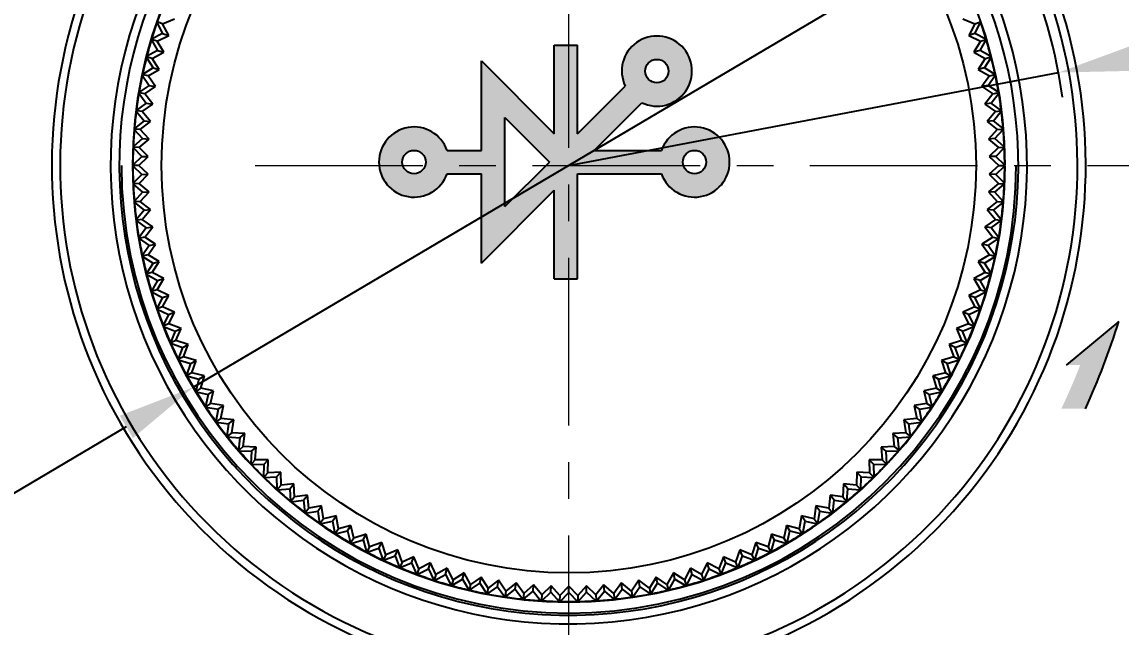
# Model space of a CAD drawing. Header units: millimetres. Extents: x 509 to 2449, y -194 to 649.
# Drawn here: x 2146.11 to 2181.37, y 147.92 to 167.33 of the extents above; entities that cross this region are included whole.
import ezdxf

# ---------------------------------------------------------------- set-up
doc = ezdxf.new("R2010")
doc.units = ezdxf.units.MM
doc.header["$PDMODE"] = 3
doc.header["$PDSIZE"] = 0.7
doc.linetypes.add('CENTER', pattern=[17.8, 10.75, -2.35, 2.35, -2.35])
doc.layers.get('0').update_dxf_attribs({"linetype": 'CONTINUOUS'})
doc.layers.get('Defpoints').update_dxf_attribs({"linetype": 'CONTINUOUS'})
doc.layers.add('3', color=112, linetype='CENTER', lineweight=15)
for name, color, linetype in [('COVER_TOP_55DXF_CONTINUOUS_LINE', 7, 'CONTINUOUS'), ('Dim', 1, 'CONTINUOUS'), ('KNOB_ROTARY_DXF_CONTINUOUS_LINE', 7, 'CONTINUOUS')]:
    doc.layers.add(name, color=color, linetype=linetype)
doc.styles.add('OMI-1', font='arial.ttf', dxfattribs={"oblique": 1, "height": 3})
doc.dimstyles.new('1', dxfattribs={"dimtxt": 5, "dimasz": 2.5, "dimexe": 0.8, "dimexo": 0.3, "dimgap": 0.5, "dimtad": 1, "dimtoh": 1, "dimdec": 1, "dimzin": 0, "dimdsep": 46, "dimtxsty": 'OMI-1', "dimcen": 0, "dimclrd": 256, "dimclre": 256, "dimclrt": 256, "dimadec": 0, "dimazin": 0, "dimtfac": 0.8, "dimtdec": 1, "dimtix": 1, "dimtmove": 0, "dimatfit": 3, "dimfxl": 1, "dimtolj": 1, "dimtzin": 0, "dimarcsym": 0})

# ---------------------------------------------------------------- blocks, each defined once
blk = doc.blocks.new('*D4051')
at = {"layer": 'Defpoints', "color": 0}
for p in [(2179.361, 165.706), (2163.65, 162.726)]:
    blk.add_point(p, dxfattribs=at)
at = {"layer": 'Dim', "lineweight": -2}
for p, q in [((2181.817, 166.172), (2184.273, 166.638)), ((2195.809, 166.638), (2184.273, 166.638)), ((2163.65, 162.726), (2179.361, 165.706))]:
    blk.add_line(p, q, dxfattribs=at)
blk.add_arc((2163.65, 162.726), 15.991, 7.8728, 45.8284, dxfattribs=at)
at = {"layer": 'Dim'}
blk.add_solid([(2181.739, 166.581), (2181.894, 165.763), (2179.361, 165.706)], dxfattribs=at)
at = {"layer": 'Dim', "insert": (2190.291, 168.67), "char_height": 3, "attachment_point": 5, "style": 'OMI-1'}
blk.add_mtext('\\A1;R16.0', dxfattribs=at)
blk = doc.blocks.new('*D4052')
at = {"layer": 'Defpoints', "color": 0}
for p in [(2175.692, 169.839), (2151.607, 155.614)]:
    blk.add_point(p, dxfattribs=at)
at = {"layer": 'Dim', "lineweight": -2}
for p, q in [((2177.845, 171.11), (2179.997, 172.382)), ((2175.692, 169.839), (2151.607, 155.614)), ((2149.454, 154.342), (2139.583, 148.512)), ((2124.053, 148.512), (2139.583, 148.512))]:
    blk.add_line(p, q, dxfattribs=at)
blk.add_arc((2163.65, 162.726), 13.986, 125.9748, 213.8448, dxfattribs=at)
at = {"layer": 'Dim'}
for points in [[(2177.633, 171.469), (2178.056, 170.751), (2175.692, 169.839)], [(2149.666, 153.984), (2149.243, 154.701), (2151.607, 155.614)]]:
    blk.add_solid(points, dxfattribs=at)
at = {"layer": 'Dim', "insert": (2129.689, 150.628), "char_height": 3, "attachment_point": 5, "style": 'OMI-1'}
blk.add_mtext('\\A1;∅28.0', dxfattribs=at)

msp = doc.modelspace()

# ---------------------------------------------------------------- hatches: boundary and pattern name
h = msp.add_hatch(color=0)
h.dxf.hatch_style = 1
h.paths.add_polyline_path([(2163.184, 159.085), (2163.934, 159.085), (2163.934, 162.46), (2166.623, 162.46, 5.828427), (2166.623, 163.21), (2164.464, 163.21), (2165.991, 164.737, 5.828427), (2165.461, 165.267), (2163.934, 163.741), (2163.934, 166.585), (2163.184, 166.585), (2163.184, 163.741), (2160.849, 166.076), (2160.849, 163.21), (2159.745, 163.21, 5.828427), (2159.745, 162.46), (2160.849, 162.46), (2160.849, 159.595), (2163.184, 161.93), (2163.184, 159.085)], is_closed=False)
h.paths.add_polyline_path([(2166.851, 165.752, 1), (2166.101, 165.752, 1), (2166.851, 165.752, 1)], is_closed=False, flags=16)
h.paths.add_polyline_path([(2168.059, 162.835, 1), (2167.309, 162.835, 1), (2168.059, 162.835, 1)], is_closed=False, flags=16)
h.paths.add_polyline_path([(2163.029, 162.835), (2161.599, 161.406), (2161.599, 164.265), (2163.029, 162.835)], is_closed=False, flags=16)
h.paths.add_polyline_path([(2159.059, 162.835, 1), (2158.309, 162.835, 1), (2159.059, 162.835, 1)], is_closed=False, flags=16)
h = msp.add_hatch(color=0)
h.dxf.hatch_style = 1
h.paths.add_polyline_path([(2180.226, 154.926, 0.031781), (2181.294, 157.726), (2179.608, 156.326), (2180.06, 156.326, -0.016662), (2179.454, 154.926), (2180.226, 154.926)], is_closed=False)

# ---------------------------------------------------------------- linework, layer by layer
at = {"color": 0}
for p, q in [((2163.184, 166.585, -16.65), (2163.934, 166.585, -16.65)), ((2163.184, 163.741, -16.65), (2163.184, 166.585, -16.65)), ((2163.934, 163.741, -16.65), (2163.934, 166.585, -16.65)), ((2160.849, 163.21, -16.65), (2160.849, 166.076, -16.65)), ((2160.849, 166.076, -16.65), (2163.184, 163.741, -16.65)), ((2163.934, 163.741, -16.65), (2165.461, 165.267, -16.65)), ((2164.464, 163.21, -16.65), (2165.991, 164.737, -16.65)), ((2161.599, 161.406, -16.65), (2161.599, 164.265, -16.65)), ((2161.599, 164.265, -16.65), (2163.029, 162.835, -16.65)), ((2159.745, 163.21, -16.65), (2160.849, 163.21, -16.65)), ((2164.464, 163.21, -16.65), (2166.623, 163.21, -16.65)), ((2161.599, 161.406, -16.65), (2163.029, 162.835, -16.65)), ((2159.745, 162.46, -16.65), (2160.849, 162.46, -16.65)), ((2160.849, 159.595, -16.65), (2160.849, 162.46, -16.65)), ((2163.934, 159.085, -16.65), (2163.934, 162.46, -16.65)), ((2163.934, 162.46, -16.65), (2166.623, 162.46, -16.65)), ((2160.849, 159.595, -16.65), (2163.184, 161.93, -16.65)), ((2163.184, 159.085, -16.65), (2163.184, 161.93, -16.65)), ((2163.184, 159.085, -16.65), (2163.934, 159.085, -16.65)), ((2181.294, 157.726), (2179.608, 156.326))]:
    msp.add_line(p, q, dxfattribs=at)
for centre in [(2166.476, 165.752, -16.65), (2158.684, 162.835, -16.65), (2167.684, 162.835, -16.65)]:
    msp.add_circle(centre, 0.375, dxfattribs=at)
for centre, radius, start, end in [((2166.476, 165.752, -16.65), 1.125, 244.4712, 205.5288), ((2158.684, 162.835, -16.65), 1.125, 19.4712, 340.5288), ((2167.684, 162.835, -16.65), 1.125, 199.4712, 160.5288), ((2158.757, 164.726), 23.6, 335.4647, 342.7459)]:
    msp.add_arc(centre, radius, start, end, dxfattribs=at)
at = {"layer": '3', "linetype": 'CENTER', "ltscale": 0.5}
for p, q in [((2163.65, 109.889), (2163.65, 187.078)), ((2153.588, 162.726), (2187.712, 162.726))]:
    msp.add_line(p, q, dxfattribs=at)
at = {"layer": 'COVER_TOP_55DXF_CONTINUOUS_LINE', "color": 7, "linetype": 'Continuous'}
for radius, start, end in [(14.701, 133.2286, 48.8073), (14.423, 133.2286, 48.8073), (16.586, 142.4785, 37.5215), (16.32, 142.4785, 37.5215), (14.355, 180, 0)]:
    msp.add_arc((2163.65, 162.726), radius, start, end, dxfattribs=at)
at = {"layer": 'KNOB_ROTARY_DXF_CONTINUOUS_LINE', "color": 7, "linetype": 'Continuous'}
for p, q in [((2150.437, 167.313), (2150.47, 167.316)), ((2150.437, 167.313), (2150.62, 166.96)), ((2150.47, 167.316), (2150.446, 167.338)), ((2150.62, 167.264), (2150.47, 167.316)), ((2150.62, 167.264), (2151.002, 167.43)), ((2150.816, 166.896), (2150.62, 167.264)), ((2176.297, 167.43), (2176.679, 167.264)), ((2176.679, 167.264), (2176.483, 166.896)), ((2176.679, 167.264), (2176.829, 167.316)), ((2176.679, 166.96), (2176.862, 167.313)), ((2176.853, 167.338), (2176.829, 167.316)), ((2176.829, 167.316), (2176.862, 167.313)), ((2150.62, 166.96), (2150.264, 166.781)), ((2150.441, 166.714), (2150.816, 166.896)), ((2150.62, 166.96), (2150.816, 166.896)), ((2176.679, 166.96), (2176.483, 166.896)), ((2176.483, 166.896), (2176.858, 166.714)), ((2177.035, 166.781), (2176.679, 166.96)), ((2150.257, 166.756), (2150.29, 166.76)), ((2150.257, 166.756), (2150.454, 166.41)), ((2150.29, 166.76), (2150.264, 166.781)), ((2150.441, 166.714), (2150.29, 166.76)), ((2150.653, 166.355), (2150.441, 166.714)), ((2176.858, 166.714), (2176.646, 166.355)), ((2176.845, 166.41), (2177.042, 166.756)), ((2176.858, 166.714), (2177.009, 166.76)), ((2177.035, 166.781), (2177.009, 166.76)), ((2177.009, 166.76), (2177.042, 166.756)), ((2150.1, 166.192), (2150.133, 166.197)), ((2150.1, 166.192), (2150.311, 165.855)), ((2150.454, 166.41), (2150.106, 166.217)), ((2150.133, 166.197), (2150.106, 166.217)), ((2150.286, 166.157), (2150.133, 166.197)), ((2150.286, 166.157), (2150.653, 166.355)), ((2150.512, 165.808), (2150.286, 166.157)), ((2150.454, 166.41), (2150.653, 166.355)), ((2176.845, 166.41), (2176.646, 166.355)), ((2176.646, 166.355), (2177.013, 166.157)), ((2177.013, 166.157), (2176.787, 165.808)), ((2177.193, 166.217), (2176.845, 166.41)), ((2176.988, 165.855), (2177.199, 166.192)), ((2177.013, 166.157), (2177.166, 166.197)), ((2177.193, 166.217), (2177.166, 166.197)), ((2177.166, 166.197), (2177.199, 166.192)), ((2150.311, 165.855), (2149.972, 165.647)), ((2150.154, 165.595), (2150.512, 165.808)), ((2150.311, 165.855), (2150.512, 165.808)), ((2176.988, 165.855), (2176.787, 165.808)), ((2176.787, 165.808), (2177.145, 165.595)), ((2177.327, 165.647), (2176.988, 165.855)), ((2149.966, 165.621), (2149.999, 165.628)), ((2149.966, 165.621), (2150.192, 165.293)), ((2149.999, 165.628), (2149.972, 165.647)), ((2150.154, 165.595), (2149.999, 165.628)), ((2150.395, 165.255), (2150.154, 165.595)), ((2177.145, 165.595), (2176.904, 165.255)), ((2177.107, 165.293), (2177.333, 165.621)), ((2177.145, 165.595), (2177.3, 165.628)), ((2177.327, 165.647), (2177.3, 165.628)), ((2177.3, 165.628), (2177.333, 165.621)), ((2149.857, 165.046), (2149.89, 165.054)), ((2149.857, 165.046), (2150.096, 164.728)), ((2150.192, 165.293), (2149.862, 165.072)), ((2149.89, 165.054), (2149.862, 165.072)), ((2150.045, 165.027), (2149.89, 165.054)), ((2150.045, 165.027), (2150.395, 165.255)), ((2150.301, 164.697), (2150.045, 165.027)), ((2150.192, 165.293), (2150.395, 165.255)), ((2177.107, 165.293), (2176.904, 165.255)), ((2176.904, 165.255), (2177.254, 165.027)), ((2177.254, 165.027), (2176.998, 164.697)), ((2177.437, 165.072), (2177.107, 165.293)), ((2177.203, 164.728), (2177.442, 165.046)), ((2177.254, 165.027), (2177.409, 165.054)), ((2177.437, 165.072), (2177.409, 165.054)), ((2177.409, 165.054), (2177.442, 165.046)), ((2150.096, 164.728), (2149.775, 164.492)), ((2149.961, 164.456), (2150.301, 164.697)), ((2150.096, 164.728), (2150.301, 164.697)), ((2177.203, 164.728), (2176.998, 164.697)), ((2176.998, 164.697), (2177.338, 164.456)), ((2177.524, 164.492), (2177.203, 164.728)), ((2149.772, 164.466), (2149.804, 164.475)), ((2149.772, 164.466), (2150.025, 164.158)), ((2149.804, 164.475), (2149.775, 164.492)), ((2149.961, 164.456), (2149.804, 164.475)), ((2150.23, 164.137), (2149.961, 164.456)), ((2177.338, 164.456), (2177.069, 164.137)), ((2177.274, 164.158), (2177.527, 164.466)), ((2177.338, 164.456), (2177.495, 164.475)), ((2177.524, 164.492), (2177.495, 164.475)), ((2177.495, 164.475), (2177.527, 164.466)), ((2150.025, 164.158), (2149.714, 163.91)), ((2149.901, 163.881), (2150.23, 164.137)), ((2150.025, 164.158), (2150.23, 164.137)), ((2177.274, 164.158), (2177.069, 164.137)), ((2177.069, 164.137), (2177.398, 163.881)), ((2177.585, 163.91), (2177.274, 164.158)), ((2149.711, 163.883), (2149.743, 163.894)), ((2149.711, 163.883), (2149.977, 163.586)), ((2149.743, 163.894), (2149.714, 163.91)), ((2149.901, 163.881), (2149.743, 163.894)), ((2150.182, 163.574), (2149.901, 163.881)), ((2177.398, 163.881), (2177.117, 163.574)), ((2177.322, 163.586), (2177.588, 163.883)), ((2177.398, 163.881), (2177.556, 163.894)), ((2177.585, 163.91), (2177.556, 163.894)), ((2177.556, 163.894), (2177.588, 163.883)), ((2149.675, 163.299), (2149.706, 163.311)), ((2149.675, 163.299), (2149.953, 163.013)), ((2149.977, 163.586), (2149.676, 163.325)), ((2149.706, 163.311), (2149.676, 163.325)), ((2149.864, 163.304), (2149.706, 163.311)), ((2149.864, 163.304), (2150.182, 163.574)), ((2150.159, 163.009), (2149.864, 163.304)), ((2149.977, 163.586), (2150.182, 163.574)), ((2177.322, 163.586), (2177.117, 163.574)), ((2177.117, 163.574), (2177.435, 163.304)), ((2177.435, 163.304), (2177.14, 163.009)), ((2177.623, 163.325), (2177.322, 163.586)), ((2177.347, 163.013), (2177.624, 163.299)), ((2177.435, 163.304), (2177.593, 163.311)), ((2177.623, 163.325), (2177.593, 163.311)), ((2177.593, 163.311), (2177.624, 163.299)), ((2149.953, 163.013), (2149.663, 162.739)), ((2149.852, 162.726), (2150.159, 163.009)), ((2149.953, 163.013), (2150.159, 163.009)), ((2177.347, 163.013), (2177.14, 163.009)), ((2177.14, 163.009), (2177.447, 162.726)), ((2177.636, 162.739), (2177.347, 163.013)), ((2149.852, 162.726), (2149.65, 162.726)), ((2149.663, 162.713), (2149.953, 162.439)), ((2150.159, 162.444), (2149.852, 162.726)), ((2177.447, 162.726), (2177.14, 162.444)), ((2177.347, 162.439), (2177.636, 162.713)), ((2177.447, 162.726), (2177.65, 162.726)), ((2149.953, 162.439), (2149.675, 162.154)), ((2149.864, 162.148), (2150.159, 162.444)), ((2149.953, 162.439), (2150.159, 162.444)), ((2177.347, 162.439), (2177.14, 162.444)), ((2177.14, 162.444), (2177.435, 162.148)), ((2177.624, 162.154), (2177.347, 162.439)), ((2149.706, 162.142), (2149.675, 162.154)), ((2149.676, 162.127), (2149.706, 162.142)), ((2149.676, 162.127), (2149.977, 161.866)), ((2149.864, 162.148), (2149.706, 162.142)), ((2149.977, 161.866), (2149.711, 161.569)), ((2150.182, 161.879), (2149.864, 162.148)), ((2149.901, 161.572), (2150.182, 161.879)), ((2149.977, 161.866), (2150.182, 161.879)), ((2177.435, 162.148), (2177.117, 161.879)), ((2177.322, 161.866), (2177.117, 161.879)), ((2177.117, 161.879), (2177.398, 161.572)), ((2177.322, 161.866), (2177.623, 162.127)), ((2177.588, 161.569), (2177.322, 161.866)), ((2177.435, 162.148), (2177.593, 162.142)), ((2177.624, 162.154), (2177.593, 162.142)), ((2177.593, 162.142), (2177.623, 162.127)), ((2149.743, 161.558), (2149.711, 161.569)), ((2149.714, 161.543), (2149.743, 161.558)), ((2149.714, 161.543), (2150.025, 161.294)), ((2149.901, 161.572), (2149.743, 161.558)), ((2150.23, 161.316), (2149.901, 161.572)), ((2177.398, 161.572), (2177.069, 161.316)), ((2177.274, 161.294), (2177.585, 161.543)), ((2177.398, 161.572), (2177.556, 161.558)), ((2177.588, 161.569), (2177.556, 161.558)), ((2177.556, 161.558), (2177.585, 161.543)), ((2150.025, 161.294), (2149.772, 160.986)), ((2149.961, 160.997), (2150.23, 161.316)), ((2150.025, 161.294), (2150.23, 161.316)), ((2177.274, 161.294), (2177.069, 161.316)), ((2177.069, 161.316), (2177.338, 160.997)), ((2177.527, 160.986), (2177.274, 161.294)), ((2149.804, 160.977), (2149.772, 160.986)), ((2149.775, 160.96), (2149.804, 160.977)), ((2149.775, 160.96), (2150.096, 160.725)), ((2149.961, 160.997), (2149.804, 160.977)), ((2150.301, 160.755), (2149.961, 160.997)), ((2177.338, 160.997), (2176.998, 160.755)), ((2177.203, 160.725), (2177.524, 160.96)), ((2177.338, 160.997), (2177.495, 160.977)), ((2177.527, 160.986), (2177.495, 160.977)), ((2177.495, 160.977), (2177.524, 160.96)), ((2150.096, 160.725), (2149.857, 160.407)), ((2150.045, 160.425), (2150.301, 160.755)), ((2150.096, 160.725), (2150.301, 160.755)), ((2177.203, 160.725), (2176.998, 160.755)), ((2176.998, 160.755), (2177.254, 160.425)), ((2177.442, 160.407), (2177.203, 160.725)), ((2149.89, 160.399), (2149.857, 160.407)), ((2149.862, 160.381), (2149.89, 160.399)), ((2149.862, 160.381), (2150.192, 160.159)), ((2150.045, 160.425), (2149.89, 160.399)), ((2150.192, 160.159), (2149.966, 159.831)), ((2150.395, 160.198), (2150.045, 160.425)), ((2150.154, 159.858), (2150.395, 160.198)), ((2150.192, 160.159), (2150.395, 160.198)), ((2177.254, 160.425), (2176.904, 160.198)), ((2177.107, 160.159), (2176.904, 160.198)), ((2176.904, 160.198), (2177.145, 159.858)), ((2177.107, 160.159), (2177.437, 160.381)), ((2177.333, 159.831), (2177.107, 160.159)), ((2177.254, 160.425), (2177.409, 160.399)), ((2177.442, 160.407), (2177.409, 160.399)), ((2177.409, 160.399), (2177.437, 160.381)), ((2149.999, 159.825), (2149.966, 159.831)), ((2149.972, 159.805), (2149.999, 159.825)), ((2149.972, 159.805), (2150.311, 159.598)), ((2150.154, 159.858), (2149.999, 159.825)), ((2150.512, 159.645), (2150.154, 159.858)), ((2177.145, 159.858), (2176.787, 159.645)), ((2176.988, 159.598), (2177.327, 159.805)), ((2177.145, 159.858), (2177.3, 159.825)), ((2177.333, 159.831), (2177.3, 159.825)), ((2177.3, 159.825), (2177.327, 159.805)), ((2150.311, 159.598), (2150.1, 159.261)), ((2150.286, 159.295), (2150.512, 159.645)), ((2150.311, 159.598), (2150.512, 159.645)), ((2176.988, 159.598), (2176.787, 159.645)), ((2176.787, 159.645), (2177.013, 159.295)), ((2177.199, 159.261), (2176.988, 159.598)), ((2150.133, 159.256), (2150.1, 159.261)), ((2150.106, 159.235), (2150.133, 159.256)), ((2150.106, 159.235), (2150.454, 159.042)), ((2150.286, 159.295), (2150.133, 159.256)), ((2150.454, 159.042), (2150.257, 158.696)), ((2150.653, 159.098), (2150.286, 159.295)), ((2150.441, 158.738), (2150.653, 159.098)), ((2150.454, 159.042), (2150.653, 159.098)), ((2177.013, 159.295), (2176.646, 159.098)), ((2176.845, 159.042), (2176.646, 159.098)), ((2176.646, 159.098), (2176.858, 158.738)), ((2176.845, 159.042), (2177.193, 159.235)), ((2177.042, 158.696), (2176.845, 159.042)), ((2177.013, 159.295), (2177.166, 159.256)), ((2177.199, 159.261), (2177.166, 159.256)), ((2177.166, 159.256), (2177.193, 159.235)), ((2150.29, 158.693), (2150.257, 158.696)), ((2150.264, 158.671), (2150.29, 158.693)), ((2150.441, 158.738), (2150.29, 158.693)), ((2150.816, 158.556), (2150.441, 158.738)), ((2176.858, 158.738), (2176.483, 158.556)), ((2176.858, 158.738), (2177.009, 158.693)), ((2177.042, 158.696), (2177.009, 158.693)), ((2177.009, 158.693), (2177.035, 158.671)), ((2150.264, 158.671), (2150.62, 158.493)), ((2150.62, 158.493), (2150.437, 158.139)), ((2150.62, 158.493), (2150.816, 158.556)), ((2150.62, 158.189), (2150.816, 158.556)), ((2176.679, 158.493), (2176.483, 158.556)), ((2176.483, 158.556), (2176.679, 158.189)), ((2176.679, 158.493), (2177.035, 158.671)), ((2176.862, 158.139), (2176.679, 158.493)), ((2150.47, 158.137), (2150.437, 158.139)), ((2150.446, 158.114), (2150.47, 158.137)), ((2150.446, 158.114), (2150.809, 157.951)), ((2150.62, 158.189), (2150.47, 158.137)), ((2151.002, 158.023), (2150.62, 158.189)), ((2150.809, 157.951), (2151.002, 158.023)), ((2150.821, 157.647), (2151.002, 158.023)), ((2176.679, 158.189), (2176.297, 158.023)), ((2176.49, 157.951), (2176.297, 158.023)), ((2176.297, 158.023), (2176.478, 157.647)), ((2176.49, 157.951), (2176.853, 158.114)), ((2176.679, 158.189), (2176.829, 158.137)), ((2176.862, 158.139), (2176.829, 158.137)), ((2176.829, 158.137), (2176.853, 158.114)), ((2150.809, 157.951), (2150.641, 157.59)), ((2150.821, 157.647), (2150.674, 157.589)), ((2151.21, 157.497), (2150.821, 157.647)), ((2176.478, 157.647), (2176.089, 157.497)), ((2176.478, 157.647), (2176.625, 157.589)), ((2176.658, 157.59), (2176.49, 157.951)), ((2150.674, 157.589), (2150.641, 157.59)), ((2150.651, 157.565), (2150.674, 157.589)), ((2150.651, 157.565), (2151.02, 157.417)), ((2151.02, 157.417), (2150.867, 157.05)), ((2151.02, 157.417), (2151.21, 157.497)), ((2151.045, 157.114), (2151.21, 157.497)), ((2176.279, 157.417), (2176.089, 157.497)), ((2176.089, 157.497), (2176.254, 157.114)), ((2176.279, 157.417), (2176.649, 157.565)), ((2176.432, 157.05), (2176.279, 157.417)), ((2176.658, 157.59), (2176.625, 157.589)), ((2176.625, 157.589), (2176.649, 157.565)), ((2150.901, 157.05), (2150.867, 157.05)), ((2150.878, 157.026), (2150.901, 157.05)), ((2150.878, 157.026), (2151.253, 156.893)), ((2151.045, 157.114), (2150.901, 157.05)), ((2151.44, 156.981), (2151.045, 157.114)), ((2151.253, 156.893), (2151.44, 156.981)), ((2151.291, 156.591), (2151.44, 156.981)), ((2176.254, 157.114), (2175.859, 156.981)), ((2176.046, 156.893), (2175.859, 156.981)), ((2175.859, 156.981), (2176.008, 156.591)), ((2176.046, 156.893), (2176.421, 157.026)), ((2176.254, 157.114), (2176.398, 157.05)), ((2176.432, 157.05), (2176.398, 157.05)), ((2176.398, 157.05), (2176.421, 157.026)), ((2151.253, 156.893), (2151.116, 156.519)), ((2151.291, 156.591), (2151.15, 156.521)), ((2151.691, 156.475), (2151.291, 156.591)), ((2176.008, 156.591), (2175.608, 156.475)), ((2176.008, 156.591), (2176.149, 156.521)), ((2176.183, 156.519), (2176.046, 156.893)), ((2151.15, 156.521), (2151.116, 156.519)), ((2151.128, 156.496), (2151.15, 156.521)), ((2151.128, 156.496), (2151.509, 156.379)), ((2151.509, 156.379), (2151.387, 156)), ((2151.509, 156.379), (2151.691, 156.475)), ((2151.559, 156.079), (2151.691, 156.475)), ((2175.791, 156.379), (2175.608, 156.475)), ((2175.608, 156.475), (2175.74, 156.079)), ((2175.791, 156.379), (2176.171, 156.496)), ((2175.912, 156), (2175.791, 156.379)), ((2176.183, 156.519), (2176.149, 156.521)), ((2176.149, 156.521), (2176.171, 156.496)), ((2151.42, 156.003), (2151.387, 156)), ((2151.4, 155.977), (2151.42, 156.003)), ((2151.4, 155.977), (2151.785, 155.876)), ((2151.559, 156.079), (2151.42, 156.003)), ((2151.964, 155.979), (2151.559, 156.079)), ((2151.785, 155.876), (2151.68, 155.492)), ((2151.785, 155.876), (2151.964, 155.979)), ((2151.848, 155.579), (2151.964, 155.979)), ((2175.74, 156.079), (2175.335, 155.979)), ((2175.514, 155.876), (2175.335, 155.979)), ((2175.335, 155.979), (2175.451, 155.579)), ((2175.514, 155.876), (2175.899, 155.977)), ((2175.62, 155.492), (2175.514, 155.876)), ((2175.74, 156.079), (2175.879, 156.003)), ((2175.912, 156), (2175.879, 156.003)), ((2175.879, 156.003), (2175.899, 155.977)), ((2151.848, 155.579), (2151.713, 155.497)), ((2152.256, 155.496), (2151.848, 155.579)), ((2175.451, 155.579), (2175.043, 155.496)), ((2175.451, 155.579), (2175.586, 155.497)), ((2151.713, 155.497), (2151.68, 155.492)), ((2151.693, 155.47), (2151.713, 155.497)), ((2151.693, 155.47), (2152.082, 155.385)), ((2152.082, 155.385), (2151.993, 154.997)), ((2152.082, 155.385), (2152.256, 155.496)), ((2152.157, 155.091), (2152.256, 155.496)), ((2175.217, 155.385), (2175.043, 155.496)), ((2175.043, 155.496), (2175.142, 155.091)), ((2175.217, 155.385), (2175.606, 155.47)), ((2175.306, 154.997), (2175.217, 155.385)), ((2175.62, 155.492), (2175.586, 155.497)), ((2175.586, 155.497), (2175.606, 155.47)), ((2152.026, 155.003), (2151.993, 154.997)), ((2152.008, 154.975), (2152.026, 155.003)), ((2152.008, 154.975), (2152.4, 154.907)), ((2152.157, 155.091), (2152.026, 155.003)), ((2152.569, 155.025), (2152.157, 155.091)), ((2152.4, 154.907), (2152.327, 154.516)), ((2152.4, 154.907), (2152.569, 155.025)), ((2152.487, 154.616), (2152.569, 155.025)), ((2175.142, 155.091), (2174.73, 155.025)), ((2174.899, 154.907), (2174.73, 155.025)), ((2174.73, 155.025), (2174.812, 154.616)), ((2174.899, 154.907), (2175.291, 154.975)), ((2174.972, 154.516), (2174.899, 154.907)), ((2175.142, 155.091), (2175.273, 155.003)), ((2175.306, 154.997), (2175.273, 155.003)), ((2175.273, 155.003), (2175.291, 154.975)), ((2152.359, 154.524), (2152.327, 154.516)), ((2152.342, 154.495), (2152.359, 154.524)), ((2152.342, 154.495), (2152.737, 154.443)), ((2152.487, 154.616), (2152.359, 154.524)), ((2152.901, 154.568), (2152.487, 154.616)), ((2152.737, 154.443), (2152.681, 154.049)), ((2152.737, 154.443), (2152.901, 154.568)), ((2152.837, 154.156), (2152.901, 154.568)), ((2174.812, 154.616), (2174.398, 154.568)), ((2174.562, 154.443), (2174.398, 154.568)), ((2174.398, 154.568), (2174.462, 154.156)), ((2174.562, 154.443), (2174.957, 154.495)), ((2174.618, 154.049), (2174.562, 154.443)), ((2174.812, 154.616), (2174.94, 154.524)), ((2174.972, 154.516), (2174.94, 154.524)), ((2174.94, 154.524), (2174.957, 154.495)), ((2152.837, 154.156), (2152.713, 154.058)), ((2153.252, 154.125), (2152.837, 154.156)), ((2153.093, 153.994), (2153.252, 154.125)), ((2153.205, 153.711), (2153.252, 154.125)), ((2174.462, 154.156), (2174.047, 154.125)), ((2174.206, 153.994), (2174.047, 154.125)), ((2174.047, 154.125), (2174.094, 153.711)), ((2174.462, 154.156), (2174.586, 154.058)), ((2152.713, 154.058), (2152.681, 154.049)), ((2152.697, 154.028), (2152.713, 154.058)), ((2152.697, 154.028), (2153.093, 153.994)), ((2153.093, 153.994), (2153.054, 153.597)), ((2174.206, 153.994), (2174.602, 154.028)), ((2174.246, 153.597), (2174.206, 153.994)), ((2174.618, 154.049), (2174.586, 154.058)), ((2174.586, 154.058), (2174.602, 154.028)), ((2153.085, 153.608), (2153.054, 153.597)), ((2153.071, 153.577), (2153.085, 153.608)), ((2153.071, 153.577), (2153.468, 153.559)), ((2153.205, 153.711), (2153.085, 153.608)), ((2153.622, 153.697), (2153.205, 153.711)), ((2153.468, 153.559), (2153.445, 153.162)), ((2153.468, 153.559), (2153.622, 153.697)), ((2153.592, 153.281), (2153.622, 153.697)), ((2174.094, 153.711), (2173.677, 153.697)), ((2173.831, 153.559), (2173.677, 153.697)), ((2173.677, 153.697), (2173.707, 153.281)), ((2173.831, 153.559), (2174.228, 153.577)), ((2173.854, 153.162), (2173.831, 153.559)), ((2174.094, 153.711), (2174.214, 153.608)), ((2174.246, 153.597), (2174.214, 153.608)), ((2174.214, 153.608), (2174.228, 153.577)), ((2153.477, 153.173), (2153.445, 153.162)), ((2153.463, 153.142), (2153.477, 153.173)), ((2153.463, 153.142), (2153.861, 153.141)), ((2153.592, 153.281), (2153.477, 153.173)), ((2154.009, 153.285), (2153.592, 153.281)), ((2153.861, 153.141), (2153.855, 152.743)), ((2153.861, 153.141), (2154.009, 153.285)), ((2153.996, 152.868), (2154.009, 153.285)), ((2173.438, 153.141), (2173.29, 153.285)), ((2173.707, 153.281), (2173.29, 153.285)), ((2173.29, 153.285), (2173.303, 152.868)), ((2173.438, 153.141), (2173.836, 153.142)), ((2173.444, 152.743), (2173.438, 153.141)), ((2173.707, 153.281), (2173.823, 153.173)), ((2173.854, 153.162), (2173.823, 153.173)), ((2173.823, 153.173), (2173.836, 153.142)), ((2153.886, 152.756), (2153.855, 152.743)), ((2153.873, 152.724), (2153.886, 152.756)), ((2153.873, 152.724), (2154.271, 152.739)), ((2153.996, 152.868), (2153.886, 152.756)), ((2154.412, 152.89), (2153.996, 152.868)), ((2154.271, 152.739), (2154.412, 152.89)), ((2154.271, 152.739), (2154.281, 152.341)), ((2154.417, 152.473), (2154.412, 152.89)), ((2172.887, 152.89), (2172.882, 152.473)), ((2173.028, 152.739), (2172.887, 152.89)), ((2173.303, 152.868), (2172.887, 152.89)), ((2173.018, 152.341), (2173.028, 152.739)), ((2173.028, 152.739), (2173.426, 152.724)), ((2173.303, 152.868), (2173.414, 152.756)), ((2173.444, 152.743), (2173.414, 152.756)), ((2173.414, 152.756), (2173.426, 152.724)), ((2154.312, 152.355), (2154.281, 152.341)), ((2154.301, 152.324), (2154.312, 152.355)), ((2154.301, 152.324), (2154.698, 152.355)), ((2154.417, 152.473), (2154.312, 152.355)), ((2154.832, 152.512), (2154.417, 152.473)), ((2154.698, 152.355), (2154.832, 152.512)), ((2154.698, 152.355), (2154.724, 151.958)), ((2154.855, 152.095), (2154.832, 152.512)), ((2172.467, 152.512), (2172.444, 152.095)), ((2172.601, 152.355), (2172.467, 152.512)), ((2172.882, 152.473), (2172.467, 152.512)), ((2172.575, 151.958), (2172.601, 152.355)), ((2172.601, 152.355), (2172.998, 152.324)), ((2172.882, 152.473), (2172.987, 152.355)), ((2173.018, 152.341), (2172.987, 152.355)), ((2172.987, 152.355), (2172.998, 152.324)), ((2154.745, 151.941), (2155.14, 151.99)), ((2154.855, 152.095), (2154.754, 151.973)), ((2155.268, 152.151), (2154.855, 152.095)), ((2155.14, 151.99), (2155.268, 152.151)), ((2155.14, 151.99), (2155.183, 151.594)), ((2155.308, 151.736), (2155.268, 152.151)), ((2172.031, 152.151), (2171.991, 151.736)), ((2172.159, 151.99), (2172.031, 152.151)), ((2172.444, 152.095), (2172.031, 152.151)), ((2172.116, 151.594), (2172.159, 151.99)), ((2172.159, 151.99), (2172.554, 151.941)), ((2172.444, 152.095), (2172.545, 151.973)), ((2154.754, 151.973), (2154.724, 151.958)), ((2154.745, 151.941), (2154.754, 151.973)), ((2155.204, 151.578), (2155.597, 151.643)), ((2155.308, 151.736), (2155.212, 151.61)), ((2155.718, 151.81), (2155.308, 151.736)), ((2155.597, 151.643), (2155.718, 151.81)), ((2155.597, 151.643), (2155.657, 151.249)), ((2155.775, 151.397), (2155.718, 151.81)), ((2171.581, 151.81), (2171.524, 151.397)), ((2171.702, 151.643), (2171.581, 151.81)), ((2171.991, 151.736), (2171.581, 151.81)), ((2171.642, 151.249), (2171.702, 151.643)), ((2171.702, 151.643), (2172.095, 151.578)), ((2171.991, 151.736), (2172.087, 151.61)), ((2172.575, 151.958), (2172.545, 151.973)), ((2172.545, 151.973), (2172.554, 151.941)), ((2155.212, 151.61), (2155.183, 151.594)), ((2155.204, 151.578), (2155.212, 151.61)), ((2155.678, 151.234), (2156.068, 151.315)), ((2155.775, 151.397), (2155.685, 151.267)), ((2156.182, 151.487), (2155.775, 151.397)), ((2156.068, 151.315), (2156.182, 151.487)), ((2156.068, 151.315), (2156.144, 150.925)), ((2156.257, 151.077), (2156.182, 151.487)), ((2171.117, 151.487), (2171.043, 151.077)), ((2171.231, 151.315), (2171.117, 151.487)), ((2171.524, 151.397), (2171.117, 151.487)), ((2171.155, 150.925), (2171.231, 151.315)), ((2171.231, 151.315), (2171.621, 151.234)), ((2171.524, 151.397), (2171.614, 151.267)), ((2172.116, 151.594), (2172.087, 151.61)), ((2172.087, 151.61), (2172.095, 151.578)), ((2155.685, 151.267), (2155.657, 151.249)), ((2155.678, 151.234), (2155.685, 151.267)), ((2156.172, 150.943), (2156.144, 150.925)), ((2156.167, 150.91), (2156.553, 151.008)), ((2156.167, 150.91), (2156.172, 150.943)), ((2156.257, 151.077), (2156.172, 150.943)), ((2156.659, 151.184), (2156.257, 151.077)), ((2156.553, 151.008), (2156.659, 151.184)), ((2156.553, 151.008), (2156.645, 150.621)), ((2156.751, 150.777), (2156.659, 151.184)), ((2170.64, 151.184), (2170.548, 150.777)), ((2170.746, 151.008), (2170.64, 151.184)), ((2171.043, 151.077), (2170.64, 151.184)), ((2170.654, 150.621), (2170.746, 151.008)), ((2170.746, 151.008), (2171.132, 150.91)), ((2171.043, 151.077), (2171.127, 150.943)), ((2171.155, 150.925), (2171.127, 150.943)), ((2171.127, 150.943), (2171.132, 150.91)), ((2171.642, 151.249), (2171.614, 151.267)), ((2171.614, 151.267), (2171.621, 151.234)), ((2156.672, 150.641), (2156.645, 150.621)), ((2156.668, 150.607), (2157.049, 150.721)), ((2156.668, 150.607), (2156.672, 150.641)), ((2156.751, 150.777), (2156.672, 150.641)), ((2157.149, 150.902), (2156.751, 150.777)), ((2157.049, 150.721), (2157.149, 150.902)), ((2157.049, 150.721), (2157.158, 150.338)), ((2157.257, 150.499), (2157.149, 150.902)), ((2157.65, 150.64), (2157.257, 150.499)), ((2157.558, 150.455), (2157.65, 150.64)), ((2157.775, 150.242), (2157.65, 150.64)), ((2169.649, 150.64), (2169.524, 150.242)), ((2169.741, 150.455), (2169.649, 150.64)), ((2170.042, 150.499), (2169.649, 150.64)), ((2170.15, 150.902), (2170.042, 150.499)), ((2170.141, 150.338), (2170.25, 150.721)), ((2170.25, 150.721), (2170.15, 150.902)), ((2170.548, 150.777), (2170.15, 150.902)), ((2170.25, 150.721), (2170.631, 150.607)), ((2170.548, 150.777), (2170.627, 150.641)), ((2170.654, 150.621), (2170.627, 150.641)), ((2170.627, 150.641), (2170.631, 150.607)), ((2157.184, 150.359), (2157.158, 150.338)), ((2157.182, 150.326), (2157.558, 150.455)), ((2157.182, 150.326), (2157.184, 150.359)), ((2157.257, 150.499), (2157.184, 150.359)), ((2157.558, 150.455), (2157.683, 150.077)), ((2157.775, 150.242), (2157.708, 150.099)), ((2158.161, 150.399), (2157.775, 150.242)), ((2158.077, 150.211), (2158.161, 150.399)), ((2158.303, 150.007), (2158.161, 150.399)), ((2169.138, 150.399), (2168.996, 150.007)), ((2169.222, 150.211), (2169.138, 150.399)), ((2169.524, 150.242), (2169.138, 150.399)), ((2169.524, 150.242), (2169.591, 150.099)), ((2169.616, 150.077), (2169.741, 150.455)), ((2169.741, 150.455), (2170.117, 150.326)), ((2170.042, 150.499), (2170.115, 150.359)), ((2170.141, 150.338), (2170.115, 150.359)), ((2170.115, 150.359), (2170.117, 150.326)), ((2157.708, 150.099), (2157.683, 150.077)), ((2157.707, 150.066), (2158.077, 150.211)), ((2157.707, 150.066), (2157.708, 150.099)), ((2158.077, 150.211), (2158.218, 149.838)), ((2158.242, 149.861), (2158.218, 149.838)), ((2158.303, 150.007), (2158.242, 149.861)), ((2158.242, 149.828), (2158.606, 149.988)), ((2158.242, 149.828), (2158.242, 149.861)), ((2158.682, 150.18), (2158.303, 150.007)), ((2158.606, 149.988), (2158.682, 150.18)), ((2158.606, 149.988), (2158.762, 149.622)), ((2158.84, 149.794), (2158.682, 150.18)), ((2159.212, 149.983), (2158.84, 149.794)), ((2159.144, 149.788), (2159.212, 149.983)), ((2159.386, 149.604), (2159.212, 149.983)), ((2168.087, 149.983), (2167.913, 149.604)), ((2168.155, 149.788), (2168.087, 149.983)), ((2168.459, 149.794), (2168.087, 149.983)), ((2168.617, 150.18), (2168.459, 149.794)), ((2168.537, 149.622), (2168.693, 149.988)), ((2168.693, 149.988), (2168.617, 150.18)), ((2168.996, 150.007), (2168.617, 150.18)), ((2168.693, 149.988), (2169.057, 149.828)), ((2168.996, 150.007), (2169.057, 149.861)), ((2169.082, 149.838), (2169.057, 149.861)), ((2169.057, 149.861), (2169.057, 149.828)), ((2169.082, 149.838), (2169.222, 150.211)), ((2169.222, 150.211), (2169.593, 150.066)), ((2169.616, 150.077), (2169.591, 150.099)), ((2169.591, 150.099), (2169.593, 150.066)), ((2158.785, 149.646), (2158.762, 149.622)), ((2158.84, 149.794), (2158.785, 149.646)), ((2158.787, 149.613), (2158.785, 149.646)), ((2158.787, 149.613), (2159.144, 149.788)), ((2159.144, 149.788), (2159.315, 149.429)), ((2159.386, 149.604), (2159.337, 149.454)), ((2159.34, 149.421), (2159.69, 149.611)), ((2159.749, 149.808), (2159.386, 149.604)), ((2159.69, 149.611), (2159.749, 149.808)), ((2159.69, 149.611), (2159.876, 149.259)), ((2159.939, 149.437), (2159.749, 149.808)), ((2160.294, 149.657), (2159.939, 149.437)), ((2160.242, 149.457), (2160.294, 149.657)), ((2160.499, 149.293), (2160.294, 149.657)), ((2160.844, 149.527), (2160.499, 149.293)), ((2160.801, 149.326), (2160.844, 149.527)), ((2161.064, 149.173), (2160.844, 149.527)), ((2166.455, 149.527), (2166.235, 149.173)), ((2166.498, 149.326), (2166.455, 149.527)), ((2166.8, 149.293), (2166.455, 149.527)), ((2167.005, 149.657), (2166.8, 149.293)), ((2167.057, 149.457), (2167.005, 149.657)), ((2167.36, 149.437), (2167.005, 149.657)), ((2167.55, 149.808), (2167.36, 149.437)), ((2167.423, 149.259), (2167.609, 149.611)), ((2167.609, 149.611), (2167.55, 149.808)), ((2167.913, 149.604), (2167.55, 149.808)), ((2167.609, 149.611), (2167.959, 149.421)), ((2167.913, 149.604), (2167.962, 149.454)), ((2167.984, 149.429), (2168.155, 149.788)), ((2168.155, 149.788), (2168.512, 149.613)), ((2168.459, 149.794), (2168.514, 149.646)), ((2168.514, 149.646), (2168.512, 149.613)), ((2168.537, 149.622), (2168.514, 149.646)), ((2159.337, 149.454), (2159.315, 149.429)), ((2159.34, 149.421), (2159.337, 149.454)), ((2159.897, 149.285), (2159.876, 149.259)), ((2159.939, 149.437), (2159.897, 149.285)), ((2159.901, 149.252), (2159.897, 149.285)), ((2159.901, 149.252), (2160.242, 149.457)), ((2160.242, 149.457), (2160.443, 149.113)), ((2160.499, 149.293), (2160.463, 149.14)), ((2160.469, 149.107), (2160.801, 149.326)), ((2160.801, 149.326), (2161.016, 148.99)), ((2161.064, 149.173), (2161.035, 149.018)), ((2161.042, 148.985), (2161.365, 149.218)), ((2161.399, 149.422), (2161.064, 149.173)), ((2161.365, 149.218), (2161.399, 149.422)), ((2161.365, 149.218), (2161.593, 148.892)), ((2161.634, 149.077), (2161.399, 149.422)), ((2161.958, 149.339), (2161.634, 149.077)), ((2161.932, 149.134), (2161.958, 149.339)), ((2162.207, 149.004), (2161.958, 149.339)), ((2162.52, 149.28), (2162.207, 149.004)), ((2162.503, 149.074), (2162.52, 149.28)), ((2162.783, 148.956), (2162.52, 149.28)), ((2163.084, 149.244), (2162.783, 148.956)), ((2163.076, 149.038), (2163.084, 149.244)), ((2163.361, 148.932), (2163.084, 149.244)), ((2163.65, 149.233), (2163.361, 148.932)), ((2163.65, 149.026), (2163.65, 149.233)), ((2163.938, 148.932), (2163.65, 149.233)), ((2164.215, 149.244), (2163.938, 148.932)), ((2164.223, 149.038), (2164.215, 149.244)), ((2164.516, 148.956), (2164.215, 149.244)), ((2164.779, 149.28), (2164.516, 148.956)), ((2164.796, 149.074), (2164.779, 149.28)), ((2165.092, 149.004), (2164.779, 149.28)), ((2165.341, 149.339), (2165.092, 149.004)), ((2165.367, 149.134), (2165.341, 149.339)), ((2165.665, 149.077), (2165.341, 149.339)), ((2165.9, 149.422), (2165.665, 149.077)), ((2165.706, 148.892), (2165.934, 149.218)), ((2165.934, 149.218), (2165.9, 149.422)), ((2166.235, 149.173), (2165.9, 149.422)), ((2165.934, 149.218), (2166.257, 148.985)), ((2166.235, 149.173), (2166.264, 149.018)), ((2166.283, 148.99), (2166.498, 149.326)), ((2166.498, 149.326), (2166.83, 149.107)), ((2166.8, 149.293), (2166.836, 149.14)), ((2166.856, 149.113), (2167.057, 149.457)), ((2167.057, 149.457), (2167.398, 149.252)), ((2167.36, 149.437), (2167.402, 149.285)), ((2167.402, 149.285), (2167.398, 149.252)), ((2167.423, 149.259), (2167.402, 149.285)), ((2167.962, 149.454), (2167.959, 149.421)), ((2167.984, 149.429), (2167.962, 149.454)), ((2160.463, 149.14), (2160.443, 149.113)), ((2160.469, 149.107), (2160.463, 149.14)), ((2161.035, 149.018), (2161.016, 148.99)), ((2161.042, 148.985), (2161.035, 149.018)), ((2161.611, 148.921), (2161.593, 148.892)), ((2161.634, 149.077), (2161.611, 148.921)), ((2161.619, 148.888), (2161.611, 148.921)), ((2161.619, 148.888), (2161.932, 149.134)), ((2161.932, 149.134), (2162.174, 148.818)), ((2162.191, 148.847), (2162.174, 148.818)), ((2162.207, 149.004), (2162.191, 148.847)), ((2162.201, 148.815), (2162.191, 148.847)), ((2162.201, 148.815), (2162.503, 149.074)), ((2162.503, 149.074), (2162.758, 148.769)), ((2162.783, 148.956), (2162.773, 148.798)), ((2162.785, 148.767), (2163.076, 149.038)), ((2163.076, 149.038), (2163.343, 148.744)), ((2163.361, 148.932), (2163.357, 148.774)), ((2163.37, 148.743), (2163.65, 149.026)), ((2163.65, 149.026), (2163.929, 148.743)), ((2163.938, 148.932), (2163.942, 148.774)), ((2163.956, 148.744), (2164.223, 149.038)), ((2164.223, 149.038), (2164.515, 148.767)), ((2164.516, 148.956), (2164.526, 148.798)), ((2164.541, 148.769), (2164.796, 149.074)), ((2164.796, 149.074), (2165.098, 148.815)), ((2165.092, 149.004), (2165.108, 148.847)), ((2165.108, 148.847), (2165.098, 148.815)), ((2165.125, 148.818), (2165.108, 148.847)), ((2165.125, 148.818), (2165.367, 149.134)), ((2165.367, 149.134), (2165.68, 148.888)), ((2165.665, 149.077), (2165.688, 148.921)), ((2165.688, 148.921), (2165.68, 148.888)), ((2165.706, 148.892), (2165.688, 148.921)), ((2166.264, 149.018), (2166.257, 148.985)), ((2166.283, 148.99), (2166.264, 149.018)), ((2166.836, 149.14), (2166.83, 149.107)), ((2166.856, 149.113), (2166.836, 149.14)), ((2162.773, 148.798), (2162.758, 148.769)), ((2162.785, 148.767), (2162.773, 148.798)), ((2163.357, 148.774), (2163.343, 148.744)), ((2163.37, 148.743), (2163.357, 148.774)), ((2163.942, 148.774), (2163.929, 148.743)), ((2163.956, 148.744), (2163.942, 148.774)), ((2164.526, 148.798), (2164.515, 148.767)), ((2164.541, 148.769), (2164.526, 148.798))]:
    msp.add_line(p, q, dxfattribs=at)
msp.add_circle((2163.65, 162.726), 13.065, dxfattribs=at)
for radius, start, end in [(14, 0.0556, 179.9444), (13.986, 160.8542, 163.1458), (13.986, 16.8542, 19.1458), (13.986, 163.2542, 165.5458), (13.986, 14.4542, 16.7458), (13.986, 165.6542, 167.9458), (13.986, 12.0542, 14.3458), (13.986, 168.0542, 170.3458), (13.986, 9.6542, 11.9458), (13.986, 170.4542, 172.7458), (13.986, 7.2542, 9.5458), (13.986, 172.8542, 175.1458), (13.986, 4.8542, 7.1458), (13.986, 175.2542, 177.5458), (13.986, 2.4542, 4.7458), (13.986, 177.6542, 179.9458), (13.986, 0.0542, 2.3458), (14, 180.0556, 359.9444), (13.986, 180.0542, 182.3458), (13.986, 357.6542, 359.9458), (13.986, 182.4542, 184.7458), (13.986, 355.2542, 357.5458), (13.986, 184.8542, 187.1458), (13.986, 352.8542, 355.1458), (13.986, 187.2542, 189.5458), (13.986, 350.4542, 352.7458), (13.986, 189.6542, 191.9458), (13.986, 348.0542, 350.3458), (13.986, 192.0542, 194.3458), (13.986, 345.6542, 347.9458), (13.986, 194.4542, 196.7458), (13.986, 343.2542, 345.5458), (13.986, 196.8542, 199.1458), (13.986, 340.8542, 343.1458), (13.986, 199.2542, 201.5458), (13.986, 338.4542, 340.7458), (13.986, 201.6542, 203.9458), (13.986, 336.0542, 338.3458), (13.986, 204.0542, 206.3458), (13.986, 333.6542, 335.9458), (13.986, 206.4542, 208.7458), (13.986, 331.2542, 333.5458), (13.986, 208.8542, 211.1458), (13.986, 328.8542, 331.1458), (13.986, 211.2542, 213.5458), (13.986, 326.4542, 328.7458), (13.986, 213.6542, 215.9458), (13.986, 324.0542, 326.3458), (13.986, 216.0542, 218.3458), (13.986, 321.6542, 323.9458), (13.986, 218.4542, 220.7458), (13.986, 319.2542, 321.5458), (13.986, 220.8542, 223.1458), (13.986, 316.8542, 319.1458), (13.986, 223.2542, 225.5458), (13.986, 314.4542, 316.7458), (13.986, 225.6542, 227.9458), (13.986, 312.0542, 314.3458), (13.986, 228.0542, 230.3458), (13.986, 309.6542, 311.9458), (13.986, 230.4542, 232.7458), (13.986, 307.2542, 309.5458), (13.986, 232.8542, 235.1458), (13.986, 304.8542, 307.1458), (13.986, 235.2542, 237.5458), (13.986, 302.4542, 304.7458), (13.986, 237.6542, 239.9458), (13.986, 240.0542, 242.3458), (13.986, 297.6542, 299.9458), (13.986, 300.0542, 302.3458), (13.986, 242.4542, 244.7458), (13.986, 295.2542, 297.5458), (13.986, 244.8542, 247.1458), (13.986, 292.8542, 295.1458), (13.986, 247.2542, 249.5458), (13.986, 249.6542, 251.9458), (13.986, 288.0542, 290.3458), (13.986, 290.4542, 292.7458), (13.986, 252.0542, 254.3458), (13.986, 254.4542, 256.7458), (13.986, 283.2542, 285.5458), (13.986, 285.6542, 287.9458), (13.986, 256.8542, 259.1458), (13.986, 259.2542, 261.5458), (13.986, 261.6542, 263.9458), (13.986, 264.0542, 266.3458), (13.986, 273.6542, 275.9458), (13.986, 276.0542, 278.3458), (13.986, 278.4542, 280.7458), (13.986, 280.8542, 283.1458), (13.986, 266.4542, 268.7458), (13.986, 268.8542, 271.1458), (13.986, 271.2542, 273.5458)]:
    msp.add_arc((2163.65, 162.726), radius, start, end, dxfattribs=at)

# ---------------------------------------------------------------- dimensions: what is measured, and where the dimension line sits
at = {"layer": 'Dim'}
dim = msp.add_radius_dim(center=(2163.65, 162.726), mpoint=(2179.361, 165.706), dimstyle='1', dxfattribs=at)
dim.commit()
dim.dimension.update_dxf_attribs({"geometry": '*D4051', "text_midpoint": (2190.291, 168.67)})
dim = msp.add_diameter_dim_2p(p1=(2175.692, 169.839), p2=(2151.607, 155.614), dimstyle='1', dxfattribs=at)
dim.commit()
dim.dimension.update_dxf_attribs({"geometry": '*D4052', "text_midpoint": (2129.689, 148.512), "dimtype": 163})

doc.saveas('drawing.dxf')
